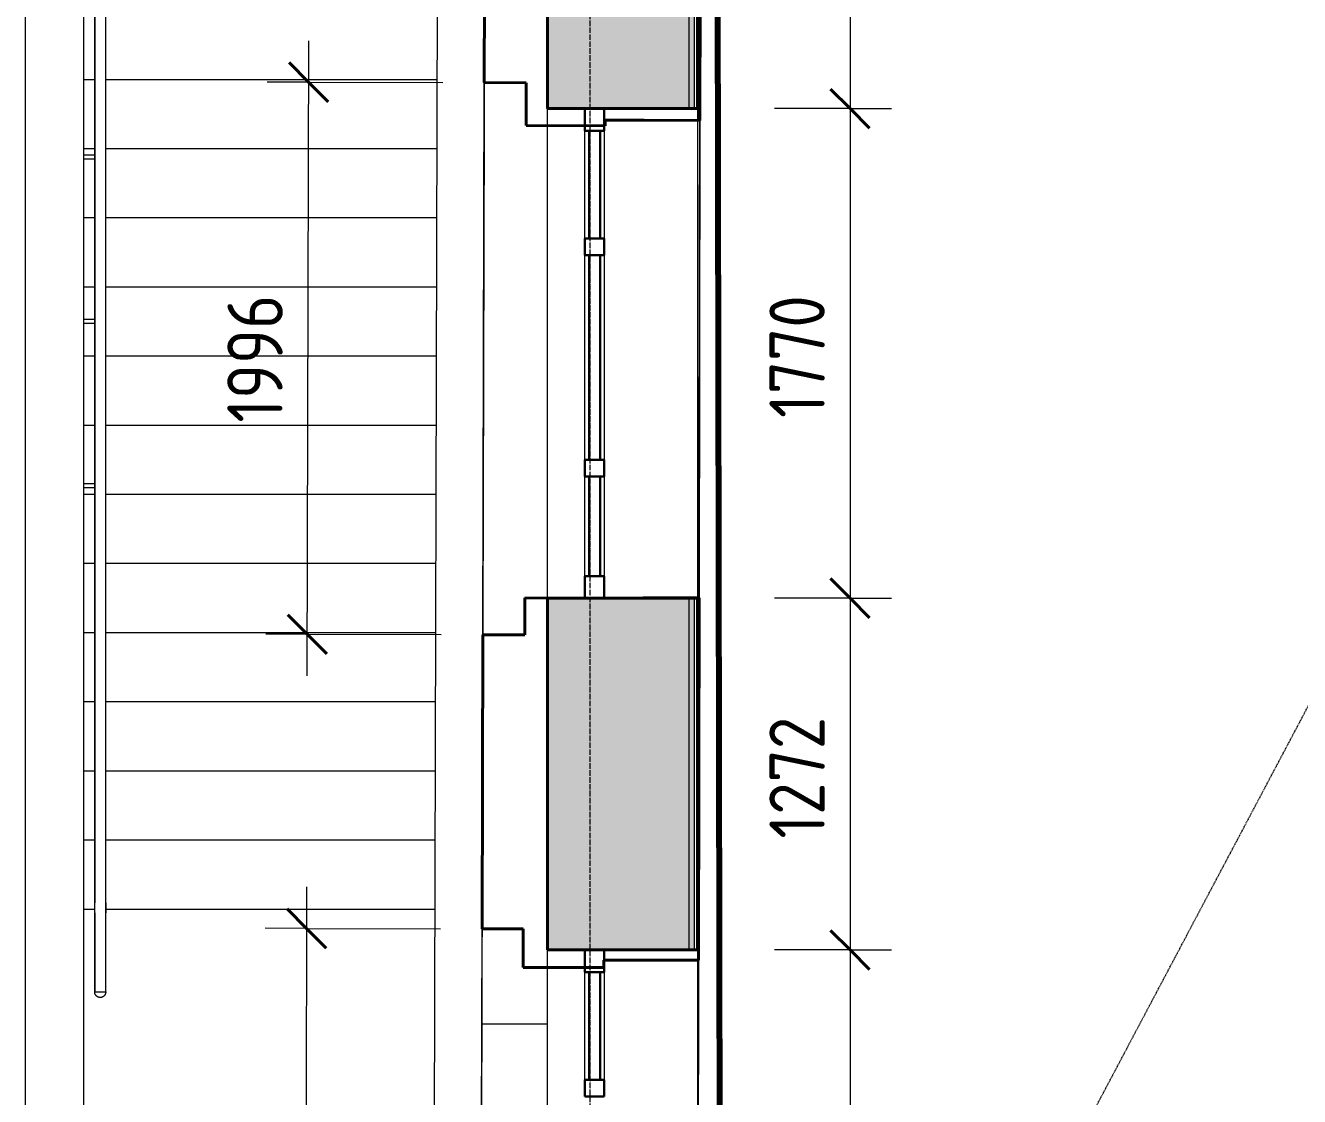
# Model space of a CAD drawing. Header units: millimetres. Extents: x -11886 to 68941, y -8130 to 45506.
# Drawn here: x 16569 to 21173, y 23487 to 27360 of the extents above; entities that cross this region are included whole.
import ezdxf

# ---------------------------------------------------------------- set-up
doc = ezdxf.new("R2010")
doc.units = ezdxf.units.MM
doc.linetypes.add('ADSK_Линия сетки', pattern=[25, 20, -2.5, 0, -2.5])
doc.linetypes.add('ADSK_Сверху', pattern=[4.5, 3, -1.5])
for name, color, linetype, lineweight in [('Витраж', 7, 'Continuous', 18), ('Лестницы', 7, 'Continuous', 18), ('Ограждение', 7, 'Continuous', 18), ('Оси', 7, 'Continuous', 9), ('Панели витража', 7, 'Continuous', 18), ('Размеры', 7, 'Continuous', 9), ('Размеры-100', 7, 'Continuous', 9), ('Стены', 7, 'Continuous', 18), ('Стены внутренние', 7, 'Continuous', 18), ('Стены наружные', 7, 'Continuous', 18), ('Стены штриховка', 7, 'Continuous', 18), ('стояки', 7, 'Continuous', 9)]:
    doc.layers.add(name, color=color, linetype=linetype, lineweight=lineweight)
for name, color, linetype, lineweight, true_color in [('Линии', 7, 'Continuous', 9, 0x00a600), ('планы со стояками отопление_dwg', 7, 'Continuous', 9, 0x767676), ('Стены разрез', 7, 'Continuous', 40, 0xbb5389)]:
    doc.layers.add(name, color=color, linetype=linetype, lineweight=lineweight, true_color=true_color)
doc.styles.add('GOST Common_1', font='GOST_Common.ttf', dxfattribs={"width": 0.9, "height": 200})
doc.dimstyles.new('ADSK_Основной_2_мм_Округление_до_1_мм', dxfattribs={"dimscale": 304.8, "dimtxt": 201.142999, "dimasz": 0.463911, "dimexe": 0.492126, "dimexo": 0.492126, "dimgap": 0.098425, "dimtad": 1, "dimdec": 0, "dimdsep": 46, "dimtxsty": 'GOST Common_1', "dimblk1": 'OBLIQUE', "dimblk2": 'OBLIQUE', "dimsah": 1, "dimcen": 0.09, "dimdle": 0.492126, "dimazin": 2, "dimtfac": 1, "dimtdec": 4, "dimtix": 1, "dimtmove": 0, "dimatfit": 3, "dimfxl": 1, "dimtvp": 1, "dimtolj": 1, "dimtzin": 0, "dimlwd": 20, "dimlwe": 20, "dimarcsym": 2})
doc.dimstyles.new('ADSK_Основной_2_мм_Округление_до_1_мм_2', dxfattribs={"dimscale": 304.8, "dimtxt": 201.142999, "dimasz": 0.463911, "dimexe": 0.492126, "dimexo": 0.492126, "dimgap": 0.098425, "dimtad": 1, "dimdec": 0, "dimdsep": 46, "dimtxsty": 'GOST Common_1', "dimblk1": 'OBLIQUE', "dimblk2": 'OBLIQUE', "dimsah": 1, "dimcen": 0.09, "dimdle": 0.492126, "dimazin": 2, "dimtfac": 1, "dimtdec": 4, "dimtix": 1, "dimtmove": 0, "dimatfit": 3, "dimfxl": 1, "dimtvp": 1, "dimtolj": 1, "dimtzin": 0, "dimlwd": 20, "dimlwe": 20, "dimarcsym": 2})

# ---------------------------------------------------------------- blocks, each defined once
blk = doc.blocks.new('Существующие стены 1 эт - Существующие стены 1 эт-653793-01 План 1-го этажа кладочный')
at = {"layer": 'Стены', "color": 243, "true_color": 0xbb5389}
for p, q in [((19007.8, 27981.6), (19006.4, 27131.6)), ((18221.8, 25156.8), (18226.9, 27153.1)), ((18378.6, 27152.7), (18226.9, 27153.1)), ((18378.2, 26998.1), (18378.6, 27152.7)), ((18997.8, 27131.6), (19006.4, 27131.6)), ((19006.4, 27131.6), (18997.8, 27131.6)), ((19006.4, 27131.6), (19003, 25048.6)), ((19003, 25048.6), (19006.4, 27131.6)), ((19006.4, 27131.6), (19003, 25048.6)), ((18590.8, 26997.5), (18378.2, 26998.1)), ((18664.4, 26997.4), (18660.8, 26997.4)), ((18804.4, 27016.9), (18664.4, 27017.1)), ((18664.4, 27017.1), (18664.4, 26997.4)), ((19006.2, 27016.6), (18804.4, 27016.9)), ((19006.2, 27016.6), (19003.4, 25290.5)), ((18373.6, 25156.4), (18373.9, 25289.9)), ((18373.9, 25289.9), (18590.8, 25289.4)), ((18661.6, 25289.2), (18801.6, 25290.8)), ((18801.6, 25290.8), (19003.4, 25290.5)), ((18221.8, 25156.8), (18373.6, 25156.4)), ((19003, 25048.6), (18997.8, 25048.6)), ((18997.8, 25048.6), (19003, 25048.6)), ((19003, 25048.6), (19001.4, 24105.6)), ((18214.1, 22116.2), (18219.1, 24093.4)), ((18367.7, 24093), (18219.1, 24093.4)), ((18367.4, 23954.2), (18367.7, 24093)), ((18997.7, 24105.6), (19001.4, 24105.6)), ((19001.4, 24105.6), (18997.7, 24105.6)), ((19001.4, 24105.6), (18998.7, 22477.9)), ((19001.4, 24105.6), (19000.8, 23747.9)), ((19000.8, 23747.9), (19001.4, 24105.6)), ((18590.8, 23953.6), (18367.4, 23954.2)), ((18799.5, 23979.9), (18660.8, 23980.2)), ((19001.2, 23979.6), (18799.5, 23979.9)), ((19001.2, 23979.6), (18998.4, 22246.5)), ((18455.8, 23749.3), (18218.2, 23749.9)), ((18218.2, 23749.9), (18455.8, 23749.3)), ((19000.8, 23747.9), (18997.8, 23747.9)), ((18997.8, 23747.9), (19000.8, 23747.9)), ((19000.8, 23747.9), (18997.8, 23747.9)), ((18997.8, 23747.9), (19000.8, 23747.9)), ((19000.8, 23747.9), (18998.7, 22477.9)), ((18998.7, 22477.9), (19000.8, 23747.9))]:
    blk.add_line(p, q, dxfattribs=at)
at = {"layer": 'Стены разрез'}
for p, q in [((19006.2, 27016.6), (19008.3, 28333.6)), ((18229.5, 28196.6), (18226.9, 27153.1)), ((18226.9, 27153.1), (18378.6, 27152.7)), ((18378.6, 27152.7), (18378.2, 26998.1)), ((18378.2, 26998.1), (18664.4, 26997.4)), ((18664.4, 26997.4), (18664.4, 27017.1)), ((18664.4, 27017.1), (18804.4, 27016.9)), ((18804.4, 27016.9), (19006.2, 27016.6)), ((18373.9, 25289.9), (18373.6, 25156.4)), ((18661.6, 25289.2), (18373.9, 25289.9)), ((18801.6, 25290.8), (18661.6, 25289.2)), ((19003.4, 25290.5), (18801.6, 25290.8)), ((19001.2, 23979.6), (19003.4, 25290.5)), ((18221.8, 25156.8), (18219.1, 24093.4)), ((18373.6, 25156.4), (18221.8, 25156.8)), ((18219.1, 24093.4), (18367.7, 24093)), ((18367.7, 24093), (18367.4, 23954.2)), ((18367.4, 23954.2), (18659.4, 23953.4)), ((18659.4, 23953.4), (18659.5, 23980.2)), ((18659.5, 23980.2), (18799.5, 23979.9)), ((18799.5, 23979.9), (19001.2, 23979.6))]:
    blk.add_line(p, q, dxfattribs=at)
blk = doc.blocks.new('Тип перил - Перила_Внутренний_-1199917-01 План 1-го этажа кладочный')
at = {"layer": 'Ограждение'}
for p, q in [((16819.3, 28715.1), (16819.3, 28429.4)), ((16841.6, 28715.1), (16836.9, 28715.1)), ((16859.3, 28429.4), (16859.3, 28715.1)), ((16819.3, 28413.6), (16819.3, 24187.8)), ((16859.3, 24187.8), (16859.3, 28413.6)), ((16819.3, 24150.9), (16819.3, 23865.1)), ((16859.3, 23865.1), (16859.3, 24150.9)), ((16836.9, 23865.1), (16841.6, 23865.1))]:
    blk.add_line(p, q, dxfattribs=at)
at = {"layer": 'Ограждение', "flags": 128}
for points in [[(16819.3, 28429.4), (16819.3, 28428.2), (16819.3, 28427), (16819.3, 28425.8), (16819.3, 28424.7), (16819.3, 28423.5), (16819.3, 28422.3), (16819.3, 28421.1), (16819.3, 28420), (16819.3, 28418.9), (16819.3, 28417.7), (16819.3, 28416.7), (16819.3, 28415.6), (16819.3, 28414.5), (16819.3, 28413.6)], [(16859.3, 28413.6), (16859.3, 28414.6), (16859.3, 28415.7), (16859.3, 28416.7), (16859.3, 28417.8), (16859.3, 28419), (16859.3, 28420.1), (16859.3, 28421.2), (16859.3, 28422.4), (16859.3, 28423.6), (16859.3, 28424.8), (16859.3, 28425.9), (16859.3, 28427.1), (16859.3, 28428.3), (16859.3, 28429.4)], [(16819.3, 24150.9), (16819.3, 24153.7), (16819.3, 24156.5), (16819.3, 24159.2), (16819.3, 24162), (16819.3, 24164.8), (16819.3, 24167.5), (16819.3, 24170.2), (16819.3, 24172.9), (16819.3, 24175.5), (16819.3, 24178.1), (16819.3, 24180.7), (16819.3, 24183.2), (16819.3, 24185.6), (16819.3, 24187.8)], [(16859.3, 24187.8), (16859.3, 24185.4), (16859.3, 24183), (16859.3, 24180.5), (16859.3, 24177.9), (16859.3, 24175.3), (16859.3, 24172.7), (16859.3, 24170), (16859.3, 24167.3), (16859.3, 24164.5), (16859.3, 24161.8), (16859.3, 24159), (16859.3, 24156.2), (16859.3, 24153.4), (16859.3, 24150.9)]]:
    blk.add_lwpolyline(points, dxfattribs=at)
blk = doc.blocks.new('Тип перил - D40-V8-01 План 1-го этажа кладочный')
at = {"layer": 'Ограждение', "flags": 128}
for points in [[(0, 20), (0.8, 20), (1.6, 19.9), (2.4, 19.9), (3.2, 19.7), (4, 19.6), (4.8, 19.4), (5.5, 19.2), (6.3, 19), (7, 18.7), (7.8, 18.4), (8.5, 18.1), (9.2, 17.7), (9.9, 17.4), (10.6, 16.9), (11.3, 16.5), (11.9, 16), (12.6, 15.6), (13.2, 15), (13.8, 14.5), (14.3, 13.9), (14.9, 13.3), (15.4, 12.7), (15.9, 12.1), (16.4, 11.5), (16.8, 10.8), (17.2, 10.1), (17.6, 9.4), (18, 8.7), (18.3, 8), (18.6, 7.2), (18.9, 6.5), (19.2, 5.7), (19.4, 5), (19.6, 4.2), (19.7, 3.4), (19.8, 2.6), (19.9, 1.8), (20, 1), (20, 0.2), (20, 0)], [(20, 0), (20, -0.8), (19.9, -1.6), (19.9, -2.4), (19.7, -3.2), (19.6, -4), (19.4, -4.8), (19.2, -5.5), (19, -6.3), (18.7, -7), (18.4, -7.8), (18.1, -8.5), (17.7, -9.2), (17.4, -9.9), (16.9, -10.6), (16.5, -11.3), (16, -11.9), (15.6, -12.6), (15, -13.2), (14.5, -13.8), (13.9, -14.3), (13.3, -14.9), (12.7, -15.4), (12.1, -15.9), (11.5, -16.4), (10.8, -16.8), (10.1, -17.2), (9.4, -17.6), (8.7, -18), (8, -18.3), (7.2, -18.6), (6.5, -18.9), (5.7, -19.2), (5, -19.4), (4.2, -19.6), (3.4, -19.7), (2.6, -19.8), (1.8, -19.9), (1, -20), (0.2, -20), (0, -20)]]:
    blk.add_lwpolyline(points, dxfattribs=at)
blk = doc.blocks.new('Тип перил - Перила_Внутренний_-V10-01 План 1-го этажа кладочный')
at = {"layer": 'Ограждение'}
for p, q in [((16819.3, 28715.1), (16859.3, 28715.1)), ((16819.3, 28429.4), (16819.3, 28715.1)), ((16859.3, 28429.4), (16859.3, 28715.1)), ((16819.3, 28429.4), (16819.3, 28403)), ((16859.3, 28429.4), (16859.3, 28403)), ((16819.3, 24177.3), (16819.3, 28403)), ((16859.3, 24177.3), (16859.3, 28403)), ((16819.3, 24150.9), (16819.3, 24177.3)), ((16859.3, 24150.9), (16859.3, 24177.3)), ((16819.3, 23865.1), (16819.3, 24150.9)), ((16859.3, 23865.1), (16859.3, 24150.9)), ((16819.3, 23865.1), (16859.3, 23865.1))]:
    blk.add_line(p, q, dxfattribs=at)
blk = doc.blocks.new('Тип перил - Перила_Внутренний_-1199930-01 План 1-го этажа кладочный')
at = {"layer": 'Ограждение', "flags": 128}
for points in [[(16819.3, 28429.4), (16819.3, 28428.2), (16819.3, 28427), (16819.3, 28425.8), (16819.3, 28424.7), (16819.3, 28423.5), (16819.3, 28422.3), (16819.3, 28421.1), (16819.3, 28420), (16819.3, 28418.9), (16819.3, 28417.7), (16819.3, 28416.7)], [(16859.3, 28416.7), (16859.3, 28417.8), (16859.3, 28419), (16859.3, 28420.1), (16859.3, 28421.2), (16859.3, 28422.4), (16859.3, 28423.6), (16859.3, 28424.8), (16859.3, 28425.9), (16859.3, 28427.1), (16859.3, 28428.3)], [(16819.3, 24150.9), (16819.3, 24153.7), (16819.3, 24156.5), (16819.3, 24159.2), (16819.3, 24162), (16819.3, 24164.8), (16819.3, 24167.5), (16819.3, 24170.1)], [(16859.3, 24177.3), (16859.3, 24175.3), (16859.3, 24172.7), (16859.3, 24170.1)]]:
    blk.add_lwpolyline(points, dxfattribs=at)
blk = doc.blocks.new('Тип перил - D40-V3-01 План 1-го этажа кладочный')
at = {"layer": 'Ограждение', "flags": 128}
for points in [[(4.8, 19.4), (5.5, 19.2), (6.3, 19), (7, 18.7), (7.8, 18.4), (8.5, 18.1), (9.2, 17.7), (9.9, 17.4), (10.6, 16.9), (11.3, 16.5), (11.9, 16), (12.6, 15.6), (13.2, 15), (13.8, 14.5), (14.3, 13.9), (14.9, 13.3), (15.4, 12.7), (15.9, 12.1), (16.4, 11.5), (16.8, 10.8), (17.2, 10.1), (17.6, 9.4), (18, 8.7), (18.3, 8), (18.6, 7.2), (18.9, 6.5), (19.2, 5.7), (19.4, 5), (19.6, 4.2), (19.7, 3.4), (19.8, 2.6), (19.9, 1.8), (20, 1), (20, 0.2), (20, 0)], [(9.4, -17.6), (8.7, -18), (8, -18.3), (7.2, -18.6), (6.5, -18.9), (5.7, -19.2), (5, -19.4), (4.2, -19.6)], [(20, 0), (20, -0.8), (19.9, -1.6), (19.9, -2.4), (19.7, -3.2), (19.6, -4), (19.4, -4.8), (19.2, -5.5), (19, -6.3), (18.7, -7), (18.4, -7.8), (18.1, -8.5), (17.7, -9.2), (17.4, -9.9), (16.9, -10.6), (16.5, -11.3), (16, -11.9), (15.6, -12.6), (15, -13.2), (14.5, -13.8), (13.9, -14.3), (13.3, -14.9), (12.7, -15.4), (12.1, -15.9), (11.5, -16.4), (10.8, -16.8), (10.1, -17.2)]]:
    blk.add_lwpolyline(points, dxfattribs=at)
blk = doc.blocks.new('Тип перил - Перила_Внутренний_-V12-01 План 1-го этажа кладочный')
at = {"layer": 'Ограждение'}
for p, q in [((16819.3, 28429.4), (16819.3, 28413.5)), ((16859.3, 28429.4), (16859.3, 28413.5)), ((16819.3, 24150.9), (16819.3, 24170.3)), ((16859.3, 24170.3), (16859.3, 24177.3))]:
    blk.add_line(p, q, dxfattribs=at)
blk = doc.blocks.new('ADSK_Ограждение_Опоры_Г_образная - D15 высота60 консоль80-139754-01 План 1-го этажа кладочный')
at = {"layer": 'Линии', "color": 8, "lineweight": 18, "true_color": 0x808080}
for p, q in [((-7.5, 20), (-7.5, 60)), ((7.5, 60), (7.5, 20))]:
    blk.add_line(p, q, dxfattribs=at)
blk = doc.blocks.new('Прямоугольный импост - 70х20_60мм-1439130-01 План 1-го этажа кладочный')
at = {"layer": 'Витраж', "lineweight": 30}
for p, q in [((-80, 35), (0, 35)), ((-80, -35), (-80, 35)), ((0, 35), (0, -35)), ((0, -35), (-80, -35))]:
    blk.add_line(p, q, dxfattribs=at)
blk = doc.blocks.new('Системная панель - _AR_Стекло_40мм_привязка по центру-1441798-01 План 1-го этажа кладочный')
at = {"layer": 'Панели витража', "lineweight": 30}
for p, q in [((195, 20), (-195, 20)), ((-195, 20), (-195, -20)), ((195, -20), (195, 20)), ((-195, -20), (195, -20))]:
    blk.add_line(p, q, dxfattribs=at)
blk = doc.blocks.new('Прямоугольный импост - 70х60мм-1439194-01 План 1-го этажа кладочный')
at = {"layer": 'Витраж', "lineweight": 30}
for p, q in [((-30, 35), (30, 35)), ((-30, -35), (-30, 35)), ((30, 35), (30, -35)), ((30, -35), (-30, -35))]:
    blk.add_line(p, q, dxfattribs=at)
blk = doc.blocks.new('Прямоугольный импост - 70х60мм-1426887-01 План 1-го этажа кладочный')
at = {"layer": 'Витраж'}
for p, q in [((-6143.8, 27336.3), (-6143.8, 27726.3)), ((-6073.8, 27726.3), (-6073.8, 27336.3))]:
    blk.add_line(p, q, dxfattribs=at)
blk = doc.blocks.new('Системная панель - _AR_Стекло_40мм_привязка по центру-1439129-01 План 1-го этажа кладочный')
at = {"layer": 'Панели витража', "lineweight": 30}
for p, q in [((180, 20), (-180, 20)), ((-180, 20), (-180, -20)), ((180, -20), (180, 20)), ((-180, -20), (180, -20))]:
    blk.add_line(p, q, dxfattribs=at)
blk = doc.blocks.new('Прямоугольный импост - 70х20_60мм-1439131-01 План 1-го этажа кладочный')
at = {"layer": 'Витраж', "lineweight": 30}
for p, q in [((0, 35), (-80, 35)), ((-80, 35), (-80, -35)), ((0, -35), (0, 35)), ((-80, -35), (0, -35))]:
    blk.add_line(p, q, dxfattribs=at)
blk = doc.blocks.new('Системная панель - _AR_Стекло_40мм_привязка по центру-1439195-01 План 1-го этажа кладочный')
at = {"layer": 'Панели витража', "lineweight": 30}
for p, q in [((370, 20), (-370, 20)), ((-370, 20), (-370, -20)), ((370, -20), (370, 20)), ((-370, -20), (370, -20))]:
    blk.add_line(p, q, dxfattribs=at)
blk = doc.blocks.new('Прямоугольный импост - 70х60мм-V16-01 План 1-го этажа кладочный')
at = {"layer": 'Витраж'}
for p, q in [((-6006, 11031.9), (-6006, 11391.9)), ((-5936, 11391.9), (-5936, 11031.9))]:
    blk.add_line(p, q, dxfattribs=at)
blk = doc.blocks.new('Прямоугольный импост - 70х60мм-V41-01 План 1-го этажа кладочный')
at = {"layer": 'Витраж'}
for p, q in [((18590.8, 22747.1), (18590.8, 23487.1)), ((18660.8, 23487.1), (18660.8, 22747.1))]:
    blk.add_line(p, q, dxfattribs=at)
blk = doc.blocks.new('планы со стояками отопление_dwg-1484427-01 План 1-го этажа кладочный')
at = {"layer": 'стояки', "color": 40, "lineweight": 80, "true_color": 0xffbf00}
blk.add_line((191438.4, 198942.1), (191476.8, 176908.9), dxfattribs=at)
blk = doc.blocks.new('DIMBLOCK14-01 План 1-го этажа кладочный')
at = {"layer": 'Размеры-100', "lineweight": 20, "transparency": 16777216}
for p, q in [((17587.1, 25008.4), (17592.9, 27304.7)), ((17592.5, 27154.7), (17442.5, 27155.1)), ((17592.5, 27154.7), (18076.9, 27153.5)), ((17587.5, 25158.4), (17437.5, 25158.8)), ((17587.5, 25158.4), (18071.8, 25157.2))]:
    blk.add_line(p, q, dxfattribs=at)
at = {"layer": 'Размеры-100', "lineweight": 40, "transparency": 16777216}
for p, q in [((17592.5, 27154.7), (17522, 27225.6)), ((17592.5, 27154.7), (17663, 27083.8)), ((17587.5, 25158.4), (17516.9, 25229.3)), ((17587.5, 25158.4), (17658, 25087.5))]:
    blk.add_line(p, q, dxfattribs=at)
at = {"layer": 'Размеры-100', "color": 0, "lineweight": 20, "transparency": 16777216, "insert": (17298, 25923.8), "char_height": 200, "width": 560.473, "attachment_point": 1, "rotation": 89.8547, "line_spacing_factor": 1.022761, "style": 'GOST Common_1'}
blk.add_mtext('1996', dxfattribs=at)
blk = doc.blocks.new('_Oblique')
at = {"color": 0, "linetype": 'ByBlock', "lineweight": -2}
blk.add_line((-0.5, -0.5), (0.5, 0.5), dxfattribs=at)
blk = doc.blocks.new('DIMBLOCK15-01 План 1-го этажа кладочный')
at = {"layer": 'Размеры-100', "lineweight": 20, "transparency": 16777216}
for p, q in [((17585.2, 24245), (17579.4, 21967.8)), ((17584.8, 24095), (17434.8, 24095.4)), ((17584.8, 24095), (18069.1, 24093.8)), ((17579.8, 22117.8), (17429.8, 22118.2)), ((17579.8, 22117.8), (18064.1, 22116.6))]:
    blk.add_line(p, q, dxfattribs=at)
at = {"layer": 'Размеры-100', "lineweight": 40, "transparency": 16777216}
for p, q in [((17584.8, 24095), (17514.3, 24165.9)), ((17584.8, 24095), (17655.3, 24024.1)), ((17579.8, 22117.8), (17509.2, 22188.7)), ((17579.8, 22117.8), (17650.3, 22047))]:
    blk.add_line(p, q, dxfattribs=at)
at = {"layer": 'Размеры-100', "color": 0, "lineweight": 20, "transparency": 16777216, "insert": (17290.3, 22873.6), "char_height": 200, "width": 560.473, "attachment_point": 1, "rotation": 89.8547, "line_spacing_factor": 1.022761, "style": 'GOST Common_1'}
blk.add_mtext('1977', dxfattribs=at)
blk = doc.blocks.new('DIMBLOCK665-01 План 1-го этажа кладочный')
at = {"layer": 'Размеры-100', "lineweight": 40, "transparency": 16777216}
for p, q in [((19548.8, 28334.1), (19478.1, 28404.8)), ((19548.8, 28334.1), (19619.5, 28263.4)), ((19548.8, 27059.2), (19478.1, 27129.9)), ((19548.8, 27059.2), (19619.5, 26988.5))]:
    blk.add_line(p, q, dxfattribs=at)
at = {"layer": 'Размеры-100', "lineweight": 20, "transparency": 16777216}
for p, q in [((19548.8, 28334.1), (19275.8, 28334.1)), ((19548.8, 28334.1), (19548.8, 27059.2)), ((19548.8, 28334.1), (19698.8, 28334.1)), ((19548.8, 27059.2), (19275.8, 27059.2)), ((19548.8, 27059.2), (19698.8, 27059.2))]:
    blk.add_line(p, q, dxfattribs=at)
at = {"layer": 'Размеры-100', "color": 0, "lineweight": 20, "transparency": 16777216, "insert": (19257.4, 27463.1), "char_height": 200, "width": 560.473, "attachment_point": 1, "rotation": 90, "line_spacing_factor": 1.022761, "style": 'GOST Common_1'}
blk.add_mtext('1275', dxfattribs=at)
blk = doc.blocks.new('DIMBLOCK666-01 План 1-го этажа кладочный')
at = {"layer": 'Размеры-100', "lineweight": 40, "transparency": 16777216}
for p, q in [((19548.8, 27059.2), (19478.1, 27129.9)), ((19548.8, 27059.2), (19619.5, 26988.5)), ((19548.8, 25289.2), (19478.1, 25359.9)), ((19548.8, 25289.2), (19619.5, 25218.5))]:
    blk.add_line(p, q, dxfattribs=at)
at = {"layer": 'Размеры-100', "lineweight": 20, "transparency": 16777216}
for p, q in [((19548.8, 27059.2), (19275.8, 27059.2)), ((19548.8, 27059.2), (19548.8, 25289.2)), ((19548.8, 27059.2), (19698.8, 27059.2)), ((19548.8, 25289.2), (19275.8, 25289.2)), ((19548.8, 25289.2), (19698.8, 25289.2))]:
    blk.add_line(p, q, dxfattribs=at)
at = {"layer": 'Размеры-100', "color": 0, "lineweight": 20, "transparency": 16777216, "insert": (19257.4, 25940.7), "char_height": 200, "width": 560.473, "attachment_point": 1, "rotation": 90, "line_spacing_factor": 1.022761, "style": 'GOST Common_1'}
blk.add_mtext('1770', dxfattribs=at)
blk = doc.blocks.new('DIMBLOCK667-01 План 1-го этажа кладочный')
at = {"layer": 'Размеры-100', "lineweight": 40, "transparency": 16777216}
for p, q in [((19548.8, 25289.2), (19478.1, 25359.9)), ((19548.8, 25289.2), (19619.5, 25218.5)), ((19548.8, 24017.1), (19478.1, 24087.8)), ((19548.8, 24017.1), (19619.5, 23946.4))]:
    blk.add_line(p, q, dxfattribs=at)
at = {"layer": 'Размеры-100', "lineweight": 20, "transparency": 16777216}
for p, q in [((19548.8, 25289.2), (19275.8, 25289.2)), ((19548.8, 25289.2), (19548.8, 24017.1)), ((19548.8, 25289.2), (19698.8, 25289.2)), ((19548.8, 24017.1), (19275.8, 24017.1)), ((19548.8, 24017.1), (19698.8, 24017.1))]:
    blk.add_line(p, q, dxfattribs=at)
at = {"layer": 'Размеры-100', "color": 0, "lineweight": 20, "transparency": 16777216, "insert": (19257.4, 24419.6), "char_height": 200, "width": 560.473, "attachment_point": 1, "rotation": 90, "line_spacing_factor": 1.022761, "style": 'GOST Common_1'}
blk.add_mtext('1272', dxfattribs=at)
blk = doc.blocks.new('DIMBLOCK668-01 План 1-го этажа кладочный')
at = {"layer": 'Размеры-100', "lineweight": 40, "transparency": 16777216}
for p, q in [((19548.8, 24017.1), (19478.1, 24087.8)), ((19548.8, 24017.1), (19619.5, 23946.4)), ((19548.8, 22247.1), (19478.1, 22317.8)), ((19548.8, 22247.1), (19619.5, 22176.4))]:
    blk.add_line(p, q, dxfattribs=at)
at = {"layer": 'Размеры-100', "lineweight": 20, "transparency": 16777216}
for p, q in [((19548.8, 24017.1), (19275.8, 24017.1)), ((19548.8, 24017.1), (19548.8, 22247.1)), ((19548.8, 24017.1), (19698.8, 24017.1)), ((19548.8, 22247.1), (19275.8, 22247.1)), ((19548.8, 22247.1), (19698.8, 22247.1))]:
    blk.add_line(p, q, dxfattribs=at)
at = {"layer": 'Размеры-100', "color": 0, "lineweight": 20, "transparency": 16777216, "insert": (19257.4, 22898.5), "char_height": 200, "width": 560.473, "attachment_point": 1, "rotation": 90, "line_spacing_factor": 1.022761, "style": 'GOST Common_1'}
blk.add_mtext('1770', dxfattribs=at)

msp = doc.modelspace()

# ---------------------------------------------------------------- hatches: boundary and pattern name
at = {"layer": 'Стены внутренние', "lineweight": 9}
h = msp.add_hatch(dxfattribs=at)
h.set_pattern_fill('FP_2', color=256, style=0, pattern_type=2)
h.set_pattern_definition([(0, (0, 0), (406.4, 101.6), [33.528, -271.272, 33.528, -271.272, -1625.6]), (0, (0, 0), (406.4, 101.6), [-609.6, 33.528, -576.072, 33.528, -271.272, -711.2]), (0, (0, 0), (406.4, 101.6), [-1524, 33.528, -169.672, 33.528, -474.472]), (120, (152.4, 50.8), (-291.18818, 301.15272), [33.528, -271.272, 33.528, -271.272, -1625.6]), (120, (152.4, 50.8), (-291.18818, 301.15272), [-609.6, 33.528, -576.072, 33.528, -271.272, -711.2]), (120, (152.4, 50.8), (-291.18818, 301.15272), [-1524, 33.528, -169.672, 33.528, -474.472]), (240, (203.2, 254), (-115.21182, -402.75272), [33.528, -271.272, 33.528, -271.272, -1625.6]), (240, (203.2, 254), (-115.21182, -402.75272), [-609.6, 33.528, -576.072, 33.528, -271.272, -711.2]), (240, (203.2, 254), (-115.21182, -402.75272), [-1524, 33.528, -169.672, 33.528, -474.472])])
h.paths.add_polyline_path([(18965.8, 20652.5), (18985.8, 20652.5), (18985.8, 22247.1), (18965.8, 22246.5), (18965.8, 20673.6)])
h.paths.add_polyline_path([(18985.8, 24017.1), (18985.8, 25289.2), (18965.8, 25289.2), (18965.8, 24017.1)])
h.paths.add_polyline_path([(18985.8, 27059.2), (18985.8, 28334.1), (18965.8, 28333.6), (18965.8, 27059.2)])
h.paths.add_polyline_path([(18965.8, 30104.1), (18985.8, 30104.1), (18985.8, 31381.2), (18965.8, 31380.6), (18965.8, 30163.6)])
h.paths.add_polyline_path([(18965.8, 33151.2), (18985.8, 33151.2), (18985.8, 34431.2), (18965.8, 34430.6), (18965.8, 33439)])
h.paths.add_polyline_path([(18985.8, 36201.2), (18985.8, 37474.2), (18965.8, 37473.6), (18965.8, 36201.2)])
h.paths.add_polyline_path([(18965.8, 39244.2), (18985.8, 39244.2), (18985.8, 40490.2), (18965.8, 40489.6), (18965.8, 39253.6)])
h.paths.add_polyline_path([(18965.8, 42260.2), (18985.8, 42260.2), (18985.8, 43015.1), (18965.8, 43015.1), (18965.8, 42351.4)])
at = {"layer": 'Стены наружные', "true_color": 0xc0c0c0}
h = msp.add_hatch(color=9, dxfattribs=at)
h.paths.add_polyline_path([(18455.8, 20408.6), (18945.5, 20408.6), (18945.1, 20652.4), (18965.8, 20652.5), (18965.8, 22247.1), (18455.8, 22246.8), (18455.8, 20420.5)])
h.paths.add_polyline_path([(18965.8, 24017.1), (18965.8, 25289.2), (18455.8, 25289.2), (18455.8, 24017.1), (18882.8, 24017.1)])
h.paths.add_polyline_path([(18965.8, 27059.2), (18965.8, 28334.1), (18455.8, 28334.1), (18455.8, 27059.2), (18882.8, 27059.2)])
h.paths.add_polyline_path([(18965.8, 30104.1), (18965.8, 31381.2), (18455.8, 31381), (18455.8, 30104.1), (18882.8, 30104.1)])
h.paths.add_polyline_path([(18882.8, 33151.2), (18965.8, 33151.2), (18965.8, 34431.2), (18455.8, 34431.2), (18455.8, 33151.2)])
h.paths.add_polyline_path([(18882.8, 36201.2), (18965.8, 36201.2), (18965.8, 37474.2), (18455.8, 37474.2), (18455.8, 36201.2)])
h.paths.add_polyline_path([(18455.8, 39244.2), (18965.8, 39244.2), (18965.8, 40490.2), (18455.8, 40490.2), (18455.8, 39848.3)])
h.paths.add_polyline_path([(18882.8, 42260.2), (18965.8, 42260.2), (18965.8, 43015.1), (18455.8, 43015.1), (18455.8, 42260.2), (18677.2, 42260.2)])

# ---------------------------------------------------------------- linework, layer by layer
at = {"layer": 'Лестницы'}
for p, q in [((16779.3, 27165.1), (16819.3, 27165.1)), ((16779.3, 27165.1), (16819.3, 27165.1)), ((16859.3, 27165.1), (18056.9, 27165.1)), ((16859.3, 27165.1), (18056.9, 27165.1)), ((16779.3, 26915.1), (16819.3, 26915.1)), ((16779.3, 26915.1), (16819.3, 26915.1)), ((16859.3, 26915.1), (18056.2, 26915.1)), ((16859.3, 26915.1), (18056.2, 26915.1)), ((16779.3, 26665.1), (16819.3, 26665.1)), ((16779.3, 26665.1), (16819.3, 26665.1)), ((16859.3, 26665.1), (18055.6, 26665.1)), ((16859.3, 26665.1), (18055.6, 26665.1)), ((16779.3, 26415.1), (16819.3, 26415.1)), ((16779.3, 26415.1), (16819.3, 26415.1)), ((16859.3, 26415.1), (18055, 26415.1)), ((16859.3, 26415.1), (18055, 26415.1)), ((16779.3, 26165.1), (16819.3, 26165.1)), ((16779.3, 26165.1), (16819.3, 26165.1)), ((16859.3, 26165.1), (18054.3, 26165.1)), ((16859.3, 26165.1), (18054.3, 26165.1)), ((16779.3, 25915.1), (16819.3, 25915.1)), ((16779.3, 25915.1), (16819.3, 25915.1)), ((16859.3, 25915.1), (18053.7, 25915.1)), ((16859.3, 25915.1), (18053.7, 25915.1)), ((16779.3, 25665.1), (16819.3, 25665.1)), ((16779.3, 25665.1), (16819.3, 25665.1)), ((16859.3, 25665.1), (18053.1, 25665.1)), ((16859.3, 25665.1), (18053.1, 25665.1)), ((16779.3, 25415.1), (16819.3, 25415.1)), ((16779.3, 25415.1), (16819.3, 25415.1)), ((16859.3, 25415.1), (18052.4, 25415.1)), ((16859.3, 25415.1), (18052.4, 25415.1)), ((16779.3, 25165.1), (16819.3, 25165.1)), ((16779.3, 25165.1), (16819.3, 25165.1)), ((16859.3, 25165.1), (18051.8, 25165.1)), ((16859.3, 25165.1), (18051.8, 25165.1)), ((16779.3, 24915.1), (16819.3, 24915.1)), ((16779.3, 24915.1), (16819.3, 24915.1)), ((16859.3, 24915.1), (18051.2, 24915.1)), ((16859.3, 24915.1), (18051.2, 24915.1)), ((16779.3, 24665.1), (16819.3, 24665.1)), ((16779.3, 24665.1), (16819.3, 24665.1)), ((16859.3, 24665.1), (18050.5, 24665.1)), ((16859.3, 24665.1), (18050.5, 24665.1)), ((16779.3, 24415.1), (16819.3, 24415.1)), ((16779.3, 24415.1), (16819.3, 24415.1)), ((16859.3, 24415.1), (18049.9, 24415.1)), ((16859.3, 24415.1), (18049.9, 24415.1)), ((16779.3, 24165.1), (16819.6, 24165.1)), ((16779.3, 24165.1), (16819.6, 24165.1)), ((16859.3, 24165.1), (18049.3, 24165.1)), ((16859.3, 24165.1), (18049.3, 24165.1))]:
    msp.add_line(p, q, dxfattribs=at)
at = {"layer": 'Линии', "linetype": 'ADSK_Сверху'}
msp.add_line((18997.8, 20729.6), (30775, 42983.1), dxfattribs=at)
at = {"layer": 'Линии', "color": 8, "lineweight": 18, "true_color": 0x808080}
for p, q in [((16569.3, 21075.9), (16569.3, 28860.1)), ((18041.9, 21243.3), (18060.1, 28415.4)), ((18230.1, 28414.9), (18211.4, 21073)), ((16779.3, 28065.9), (16779.3, 21075.5))]:
    msp.add_line(p, q, dxfattribs=at)
at = {"layer": 'Оси', "linetype": 'ADSK_Линия сетки'}
msp.add_line((18609.9, -7330.4), (18609.9, 44534.8), dxfattribs=at)
at = {"layer": 'Стены внутренние'}
for p, q in [((18965.8, 28334.1), (18965.8, 27059.2)), ((18997.8, 27059.2), (18997.8, 25289.2)), ((18965.8, 25289.2), (18965.8, 24017.1)), ((18997.8, 24017.1), (18997.8, 22247.1))]:
    msp.add_line(p, q, dxfattribs=at)
at = {"layer": 'Стены внутренние', "lineweight": 40}
for p, q in [((18997.8, 27059.2), (18997.8, 28334.1)), ((18965.8, 27059.2), (18997.8, 27059.2)), ((18997.8, 25289.2), (18965.8, 25289.2)), ((18997.8, 24017.1), (18997.8, 25289.2)), ((18965.8, 24017.1), (18997.8, 24017.1))]:
    msp.add_line(p, q, dxfattribs=at)
at = {"layer": 'Стены наружные', "lineweight": 40}
for p, q in [((18455.8, 28334.1), (18455.8, 27059.2)), ((18455.8, 27059.2), (18965.8, 27059.2)), ((18455.8, 25289.2), (18455.8, 24017.1)), ((18965.8, 25289.2), (18455.8, 25289.2)), ((18455.8, 24017.1), (18965.8, 24017.1))]:
    msp.add_line(p, q, dxfattribs=at)
at = {"layer": 'Стены наружные'}
for p, q in [((18455.8, 25289.7), (18455.8, 27059.2)), ((18455.8, 22247.1), (18455.8, 24017.1))]:
    msp.add_line(p, q, dxfattribs=at)
at = {"layer": 'Стены штриховка'}
for p, q in [((18985.8, 28334.1), (18985.8, 27059.2)), ((18995.8, 28334.1), (18995.8, 27059.2)), ((18985.8, 25289.2), (18985.8, 24017.1)), ((18995.8, 25289.2), (18995.8, 24017.1))]:
    msp.add_line(p, q, dxfattribs=at)

# ---------------------------------------------------------------- block references
at = {"layer": 'Витраж', "extrusion": (0, 0, -1), "rotation": 90.00000000000007}
for name, p in [('Прямоугольный импост - 70х20_60мм-1439130-01 План 1-го этажа кладочный', (-18625.8, 27059.2)), ('Прямоугольный импост - 70х60мм-1439194-01 План 1-го этажа кладочный', (-18625.8, 26559.2)), ('Прямоугольный импост - 70х60мм-1439194-01 План 1-го этажа кладочный', (-18625.8, 25759.2)), ('Прямоугольный импост - 70х20_60мм-1439130-01 План 1-го этажа кладочный', (-18625.8, 24017.1)), ('Прямоугольный импост - 70х60мм-1439194-01 План 1-го этажа кладочный', (-18625.8, 23517.1))]:
    msp.add_blockref(name, p, dxfattribs=at)
at = {"layer": 'Витраж'}
for name, p in [('Прямоугольный импост - 70х60мм-1426887-01 План 1-го этажа кладочный', (24734.6, -747.1)), ('Прямоугольный импост - 70х60мм-V41-01 План 1-го этажа кладочный', (0, 3042.1)), ('Прямоугольный импост - 70х60мм-V16-01 План 1-го этажа кладочный', (24596.9, 14337.3)), ('Прямоугольный импост - 70х60мм-1426887-01 План 1-го этажа кладочный', (24734.6, -3789.3))]:
    msp.add_blockref(name, p, dxfattribs=at)
at = {"layer": 'Витраж', "rotation": 269.9999999999999}
msp.add_blockref('Прямоугольный импост - 70х20_60мм-1439131-01 План 1-го этажа кладочный', (18625.8, 25289.2), dxfattribs=at)
at = {"layer": 'Линии', "color": 8, "lineweight": 18, "true_color": 0x808080, "rotation": 89.99999999999991}
for p in [(16839.3, 26884.5), (16839.3, 26290.1), (16839.3, 25695.8)]:
    msp.add_blockref('ADSK_Ограждение_Опоры_Г_образная - D15 высота60 консоль80-139754-01 План 1-го этажа кладочный', p, dxfattribs=at)
at = {"layer": 'Ограждение'}
for name in ['Тип перил - Перила_Внутренний_-1199917-01 План 1-го этажа кладочный', 'Тип перил - Перила_Внутренний_-V10-01 План 1-го этажа кладочный', 'Тип перил - Перила_Внутренний_-1199930-01 План 1-го этажа кладочный', 'Тип перил - Перила_Внутренний_-V12-01 План 1-го этажа кладочный']:
    msp.add_blockref(name, (0, 0), dxfattribs=at)
at = {"layer": 'Ограждение', "rotation": 270}
for name in ['Тип перил - D40-V8-01 План 1-го этажа кладочный', 'Тип перил - D40-V3-01 План 1-го этажа кладочный']:
    msp.add_blockref(name, (16839.3, 23865.1), dxfattribs=at)
at = {"layer": 'Панели витража', "rotation": 89.99999999999993}
for name, p in [('Системная панель - _AR_Стекло_40мм_привязка по центру-1441798-01 План 1-го этажа кладочный', (18625.8, 26784.2)), ('Системная панель - _AR_Стекло_40мм_привязка по центру-1439195-01 План 1-го этажа кладочный', (18625.8, 26159.2)), ('Системная панель - _AR_Стекло_40мм_привязка по центру-1439129-01 План 1-го этажа кладочный', (18625.8, 25549.2)), ('Системная панель - _AR_Стекло_40мм_привязка по центру-1441798-01 План 1-го этажа кладочный', (18625.8, 23742.1))]:
    msp.add_blockref(name, p, dxfattribs=at)
at = {"layer": 'планы со стояками отопление_dwg', "color": 6, "true_color": 0xff00ff}
msp.add_blockref('планы со стояками отопление_dwg-1484427-01 План 1-го этажа кладочный', (-172395.5, -156077), dxfattribs=at)
at = {"layer": 'Стены разрез'}
msp.add_blockref('Существующие стены 1 эт - Существующие стены 1 эт-653793-01 План 1-го этажа кладочный', (0, 0), dxfattribs=at)

# ---------------------------------------------------------------- dimensions: what is measured, and where the dimension line sits
at = {"layer": 'Размеры', "lineweight": 20}
for base, p1, p2, angle, dimstyle, override, picture, middle in [((19548.8, 27059.2), (19125.8, 28334.1), (19125.8, 27059.2), 90, 'ADSK_Основной_2_мм_Округление_до_1_мм_2', {"dimpost": '<>', "dimfxl": 1274.929866}, 'DIMBLOCK665-01 План 1-го этажа кладочный', (19418.8, 27696.7)), ((17592.5, 27154.7), (18221.8, 25156.8), (18226.9, 27153.1), 89.8547, 'ADSK_Основной_2_мм_Округление_до_1_мм', {"dimpost": '<>', "dimfxl": 1996.32411}, 'DIMBLOCK14-01 План 1-го этажа кладочный', (17460, 26156.9)), ((19548.8, 25289.2), (19125.8, 27059.2), (19125.8, 25289.2), 90, 'ADSK_Основной_2_мм_Округление_до_1_мм_2', {"dimpost": '<>', "dimfxl": 1770}, 'DIMBLOCK666-01 План 1-го этажа кладочный', (19418.8, 26174.2)), ((19548.8, 24017.1), (19125.8, 25289.2), (19125.8, 24017.1), 90, 'ADSK_Основной_2_мм_Округление_до_1_мм_2', {"dimpost": '<>', "dimfxl": 1272.137277}, 'DIMBLOCK667-01 План 1-го этажа кладочный', (19418.8, 24653.1)), ((17579.8, 22117.8), (18219.1, 24093.4), (18214.1, 22116.2), 89.8547, 'ADSK_Основной_2_мм_Округление_до_1_мм', {"dimpost": '<>', "dimfxl": 1977.184009}, 'DIMBLOCK15-01 План 1-го этажа кладочный', (17452.3, 23106.8)), ((19548.8, 22247.1), (19125.8, 24017.1), (19125.8, 22247.1), 90, 'ADSK_Основной_2_мм_Округление_до_1_мм_2', {"dimpost": '<>', "dimfxl": 1770}, 'DIMBLOCK668-01 План 1-го этажа кладочный', (19418.8, 23132.1))]:
    dim = msp.add_linear_dim(base=base, p1=p1, p2=p2, angle=angle, dimstyle=dimstyle, override=override, dxfattribs=at)
    dim.commit()
    dim.dimension.update_dxf_attribs({"geometry": picture, "text_midpoint": middle})

doc.saveas('drawing.dxf')
